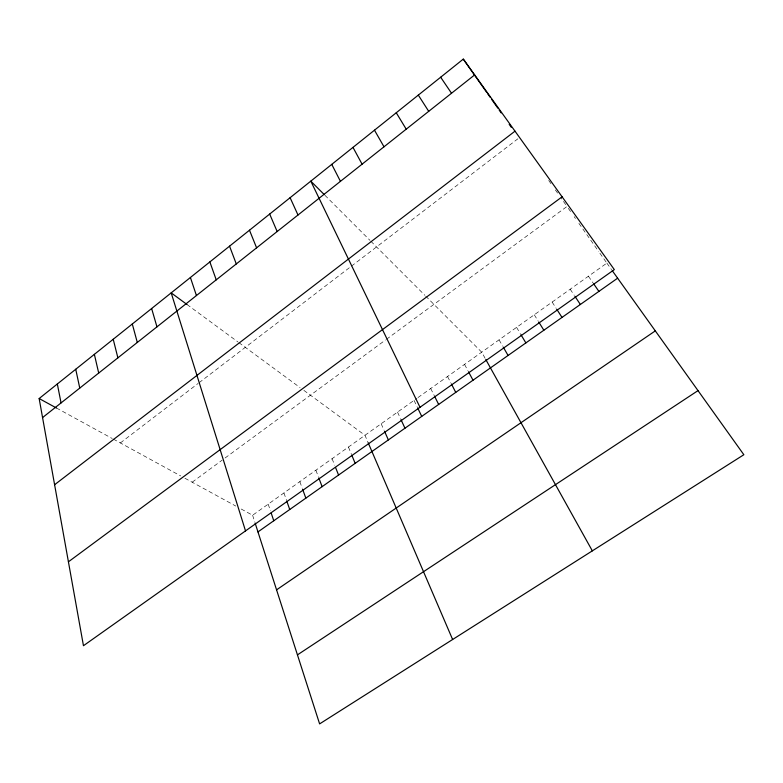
<?xml version="1.0" encoding="UTF-8"?>
<svg xmlns="http://www.w3.org/2000/svg" width="783" height="783" viewBox="0 0 783 783"><rect width="100%" height="100%" fill="white"/><g stroke="black" fill="none" stroke-linecap="round" stroke-linejoin="round"><path stroke-width="0.59" stroke-dasharray="3.92 2.94" d="M120.367 442.943L198.158 383.425M199.107 382.701L350.441 266.905M351.401 266.171L517.896 138.787M192.168 482.211L222.166 460.14M225.093 457.986L385.52 339.979M386.459 339.284L567 206.477L560.775 197.619M241.164 508.999L252.606 515.253L416.967 398.273M417.956 397.568L606.864 263.117L599.357 252.459M56.435 407.992L112.233 438.5M113.251 439.057L180.726 475.947M184.886 478.227L235.82 506.072M187 304.499L237.905 341.907M238.835 342.592L300.085 387.605M303.853 390.365L364.966 435.279L368.216 442.855M324.867 195.221L369.997 240.381M370.819 241.203L424.826 295.26M425.658 296.091L481.711 352.193L485.215 358.477M606.864 263.117L611.572 269.704M548.707 180.472L551.359 184.25M555.343 189.907L558.005 193.685M568.301 208.327L571.561 212.956M574.164 216.656L575.466 218.506M578.882 223.361L598.652 251.46M588.434 276.233L593.015 282.869M570.19 289.211L574.262 295.318M552.142 302.062L556.087 308.208M534.27 314.786L538.097 320.961M516.574 327.372L520.294 333.597M499.055 339.842L502.666 346.096M464.544 364.408L467.931 370.731M447.543 376.515L450.822 382.858M430.699 388.495L434.418 395.934M414.031 400.367L417.114 406.769M397.519 412.112L400.495 418.553M381.164 423.75L384.052 430.219M348.445 447.044L351.587 454.649M332.08 458.691L334.674 465.239M315.882 470.221L318.378 476.798M299.83 481.643L302.238 488.24M283.935 492.957L286.647 500.68M268.197 504.154L270.429 510.8M252.606 515.253L254.749 521.918"/><path stroke-width="1.17" d="M39.15 398.537L463.301 59.107L614.332 269.606L83.458 645.721L39.15 398.537L56.435 407.992M42.566 417.584L474.635 74.914M54.604 484.726L514.999 131.162M68.424 561.812L562.106 196.817M257.959 531.921L617.63 278.18M276.565 589.844L655.302 330.876M297.442 654.872L698.015 390.619M187 304.499L171.183 292.871L245.519 530.903M324.045 194.39L310.802 181.147L420.001 407.287M612.247 270.654L743.85 454.727L319.611 723.893L255.111 523.034M463.301 59.107L486.713 92.384M487.408 93.363L490.178 97.307M491.567 99.275L497.802 108.142M499.143 110.041L501.149 112.899M509.195 124.331L511.27 127.277M593.671 283.818L598.897 291.403M440.663 77.223L451.527 93.246M574.937 296.336L580.36 304.479M556.742 309.226L562.008 317.418M418.308 95.105L428.722 111.333M538.743 321.989L543.852 330.23M396.257 112.762L406.22 129.175M520.91 334.625L525.873 342.915M503.263 347.133L508.079 355.472M374.48 130.184L384.003 146.793M485.793 359.524L592.34 550.86M352.986 147.39L362.089 164.176M468.498 371.778L473.02 380.205M451.37 383.915L455.755 392.381M331.757 164.371L340.448 181.343M434.947 397.001L438.656 404.439M417.623 407.835L421.734 416.38M400.994 419.629L404.968 428.213M290.111 197.708L297.99 215.012M384.531 431.296L388.368 439.919M368.216 442.855L452.623 639.505M269.675 214.062L277.162 231.533M352.027 455.735L355.169 463.34M249.483 230.212L256.599 247.839M335.535 467.422L338.569 475.056M318.798 477.894L322.126 486.654M229.546 246.165L236.29 263.94M302.639 489.336L305.85 498.135M209.854 261.923L216.235 279.844M287.028 501.786L289.73 509.508M271.172 513.012L273.766 520.764M190.406 277.495L196.435 295.553M151.628 308.531L156.962 326.863M132.298 323.986L137.299 342.455M113.222 339.264L117.881 357.851M94.361 354.347L98.707 373.06M75.736 369.253L79.758 388.084M57.335 383.983L61.054 402.922"/></g></svg>
